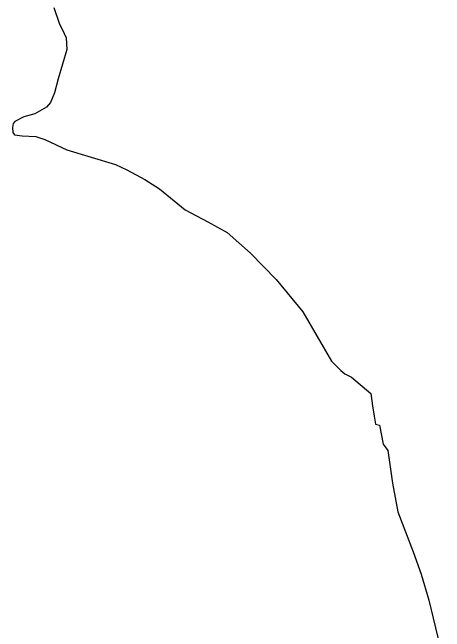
# Model space of a CAD drawing. Header units: metres. Extents: x 319750 to 415268, y 1725605 to 1842937.
# Drawn here: x 335943 to 338242, y 1771989 to 1775286 of the extents above; entities that cross this region are included whole.
import ezdxf

# ---------------------------------------------------------------- set-up
doc = ezdxf.new("R2010")
doc.units = ezdxf.units.M
doc.header["$MEASUREMENT"] = 0
doc.layers.add('DISTRICT BOUNDRY', color=86, linetype='Continuous')

msp = doc.modelspace()

# ---------------------------------------------------------------- linework, layer by layer
at = {"layer": 'DISTRICT BOUNDRY'}
msp.add_polyline3d([(336163.9, 1775311.7, 0), (336191.5, 1775229.3, 0), (336218.9, 1775173.8, 0), (336229.4, 1775151.2, 0), (336232.1, 1775089.2, 0), (336186, 1774932.8, 0), (336166.1, 1774858.2, 0), (336145.9, 1774806.4, 0), (336123.4, 1774782.4, 0), (336061.8, 1774746.7, 0), (336004.2, 1774729.7, 0), (335954.9, 1774704.4, 0), (335946.7, 1774694, 0), (335942.8, 1774673.3, 0), (335945.1, 1774646.5, 0), (335953.4, 1774634.2, 0), (335994.8, 1774628.3, 0), (336067.1, 1774624.9, 0), (336114.7, 1774608.8, 0), (336232.9, 1774554.1, 0), (336491.7, 1774476.9, 0), (336551.8, 1774448.6, 0), (336647.3, 1774395.7, 0), (336726.2, 1774346.9, 0), (336861.4, 1774234.5, 0), (336981.7, 1774171.6, 0), (337085.5, 1774114.7, 0), (337210.4, 1774004.3, 0), (337345.8, 1773864, 0), (337487.8, 1773691.8, 0), (337640.9, 1773429.8, 0), (337691, 1773378.6, 0), (337711.8, 1773362.2, 0), (337747, 1773344, 0), (337850.5, 1773256.9, 0), (337859.3, 1773191.8, 0), (337868, 1773135.7, 0), (337874.4, 1773093.9, 0), (337896.1, 1773088.8, 0), (337914.6, 1772987.5, 0), (337941.1, 1772953.9, 0), (337965, 1772778.6, 0), (337992.8, 1772627, 0), (338074.8, 1772413.2, 0), (338118.3, 1772294.8, 0), (338159.3, 1772156.1, 0), (338193.7, 1772008.9, 0), (338242.3, 1771814.2, 0)], dxfattribs=at)

doc.saveas('drawing.dxf')
